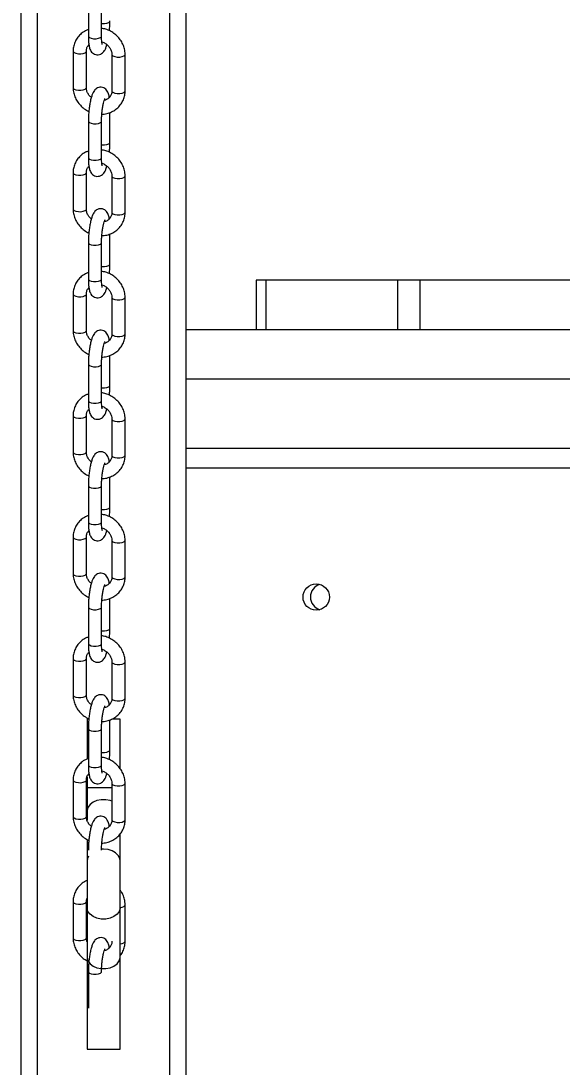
# Model space of a CAD drawing. Header units: millimetres. Extents: x -8083 to 6576, y -6691 to 5601.
# Drawn here: x -185.7 to -22, y -1118.2 to -801.4 of the extents above; entities that cross this region are included whole.
import ezdxf

# ---------------------------------------------------------------- set-up
doc = ezdxf.new("R2010")
doc.units = ezdxf.units.MM
doc.layers.add('DIKOM_ОБЪЕКТ', color=7, linetype='Continuous')
doc.layers.add('DIKOM_РАЗМЕР_ОБЪЕКТА', color=7, linetype='Continuous')
doc.styles.add('style1', font='arial.ttf', dxfattribs={"width": 0.8})
doc.dimstyles.new('1-50', dxfattribs={"dimtxt": 300, "dimasz": 200, "dimexe": 100, "dimexo": 0, "dimgap": 100, "dimtad": 1, "dimtxsty": 'style1', "dimcen": 200, "dimclrd": 7, "dimclre": 7, "dimclrt": 7, "dimadec": 1, "dimazin": 2, "dimtfac": 1, "dimtmove": 0, "dimatfit": 2, "dimfxl": 0, "dimlwd": 25, "dimlwe": 18, "dimarcsym": 0})

# ---------------------------------------------------------------- blocks, each defined once
blk = doc.blocks.new('*D10')
at = {"layer": 'Defpoints', "color": 0, "transparency": 16777216}
for p in [(-4711.62, -59.88), (5076.72, -1609.88), (5076.72, -5900.19)]:
    blk.add_point(p, dxfattribs=at)
at = {"layer": 'DIKOM_РАЗМЕР_ОБЪЕКТА', "color": 7, "lineweight": 18, "transparency": 16777216}
for p, q in [((-4711.62, -59.88), (-4711.62, -6000.19)), ((5076.72, -1609.88), (5076.72, -6000.19))]:
    blk.add_line(p, q, dxfattribs=at)
at = {"layer": 'DIKOM_РАЗМЕР_ОБЪЕКТА', "color": 7, "lineweight": 25, "transparency": 16777216}
blk.add_line((-4511.62, -5900.19), (4876.72, -5900.19), dxfattribs=at)
at = {"layer": 'DIKOM_РАЗМЕР_ОБЪЕКТА', "color": 7, "transparency": 16777216}
for points in [[(-4511.62, -5866.86), (-4511.62, -5933.52), (-4711.62, -5900.19)], [(4876.72, -5866.86), (4876.72, -5933.52), (5076.72, -5900.19)]]:
    blk.add_solid(points, dxfattribs=at)
at = {"layer": 'DIKOM_РАЗМЕР_ОБЪЕКТА', "color": 7, "transparency": 16777216, "insert": (410.05, -5647.02), "char_height": 300, "attachment_point": 5, "style": 'style1'}
blk.add_mtext('10000', dxfattribs=at)

msp = doc.modelspace()

# ---------------------------------------------------------------- linework, layer by layer
at = {"layer": 'DIKOM_ОБЪЕКТ', "color": 7, "linetype": 'Continuous', "lineweight": 15}
for p, q in [((-185.736, 1537.193), (-185.736, -1662.807)), ((-180.736, -1662.807), (-180.736, 1537.193)), ((-140.736, 1537.193), (-140.736, -1662.807)), ((-135.736, -1662.807), (-135.736, 1537.193)), ((-165.341, -794.993), (-165.341, -806.029)), ((-161.341, -806.029), (-161.341, -794.993)), ((-169.946, -810.588), (-169.946, -821.624)), ((-165.946, -821.624), (-165.946, -810.588)), ((-158.214, -811.578), (-158.214, -822.614)), ((-154.214, -822.614), (-154.214, -811.578)), ((-165.991, -821.789), (-165.946, -821.624)), ((-158.82, -838.208), (-158.82, -829.132)), ((-165.341, -831.78), (-165.341, -842.816)), ((-161.341, -842.816), (-161.341, -831.78)), ((-169.946, -847.374), (-169.946, -858.41)), ((-165.946, -858.41), (-165.946, -847.374)), ((-158.214, -848.364), (-158.214, -859.4)), ((-154.214, -859.4), (-154.214, -848.364)), ((-165.991, -858.575), (-165.946, -858.41)), ((-158.82, -874.995), (-158.82, -865.919)), ((-165.341, -868.566), (-165.341, -879.602)), ((-161.341, -879.602), (-161.341, -868.566)), ((-114.549, -879.882), (-114.549, -894.882)), ((-111.642, -879.882), (-114.549, -879.882)), ((-111.642, -879.882), (-111.642, -894.882)), ((-71.739, -879.882), (-111.642, -879.882)), ((-71.739, -879.882), (-71.739, -894.882)), ((-65.009, -879.882), (-71.739, -879.882)), ((-65.009, -879.882), (-65.009, -894.882)), ((-0.228, -879.882), (-65.009, -879.882)), ((-169.946, -884.161), (-169.946, -895.197)), ((-165.946, -895.197), (-165.946, -884.161)), ((-158.214, -885.151), (-158.214, -896.187)), ((-154.214, -896.187), (-154.214, -885.151)), ((-165.991, -895.362), (-165.946, -895.197)), ((-135.736, -894.882), (202.071, -894.882)), ((-158.82, -911.782), (-158.82, -902.706)), ((-165.341, -905.353), (-165.341, -916.389)), ((-161.341, -916.389), (-161.341, -905.353)), ((371.218, -909.882), (-135.736, -909.882)), ((-169.946, -920.948), (-169.946, -931.984)), ((-165.946, -931.984), (-165.946, -920.948)), ((-158.214, -921.938), (-158.214, -932.974)), ((-154.214, -932.974), (-154.214, -921.938)), ((371.218, -930.882), (-135.736, -930.882)), ((-165.991, -932.149), (-165.946, -931.984)), ((409.934, -936.882), (-135.736, -936.882)), ((-158.82, -948.569), (-158.82, -939.492)), ((-165.341, -942.14), (-165.341, -953.176)), ((-161.341, -953.176), (-161.341, -942.14)), ((-169.946, -957.734), (-169.946, -968.77)), ((-165.946, -968.77), (-165.946, -957.734)), ((-158.214, -958.724), (-158.214, -969.76)), ((-154.214, -969.76), (-154.214, -958.724)), ((-165.991, -968.935), (-165.946, -968.77)), ((-158.82, -985.355), (-158.82, -976.279)), ((-165.341, -978.926), (-165.341, -989.962)), ((-161.341, -989.962), (-161.341, -978.926)), ((-169.946, -994.521), (-169.946, -1005.557)), ((-165.946, -1005.557), (-165.946, -994.521)), ((-158.214, -995.511), (-158.214, -1006.547)), ((-154.214, -1006.547), (-154.214, -995.511)), ((-165.991, -1005.722), (-165.946, -1005.557)), ((-165.736, -1012.807), (-165.736, -1024.947)), ((-165.246, -1012.807), (-165.736, -1012.807)), ((-158.82, -1022.142), (-158.82, -1013.066)), ((-155.736, -1012.807), (-158.13, -1012.807)), ((-155.736, -1027.82), (-155.736, -1012.807)), ((-165.341, -1015.713), (-165.341, -1026.749)), ((-161.341, -1026.749), (-161.341, -1015.713)), ((-169.946, -1031.308), (-169.946, -1042.344)), ((-165.946, -1042.344), (-165.946, -1031.308)), ((-165.736, -1030.278), (-165.736, -1033.665)), ((-158.214, -1032.298), (-158.214, -1043.334)), ((-154.214, -1043.334), (-154.214, -1032.298)), ((-165.736, -1033.665), (-165.736, -1040.736)), ((-158.214, -1033.665), (-165.736, -1033.665)), ((-165.736, -1040.736), (-165.736, -1043.444)), ((-165.991, -1042.509), (-165.946, -1042.344)), ((-155.736, -1055.736), (-155.736, -1047.67)), ((-165.736, -1049.246), (-165.736, -1055.736)), ((-160.736, -1052.2), (-161.353, -1052.227)), ((-165.736, -1055.736), (-165.736, -1069.878)), ((-155.736, -1069.878), (-155.736, -1055.736)), ((-169.946, -1068.095), (-169.946, -1079.131)), ((-165.946, -1079.131), (-165.946, -1068.095)), ((-165.736, -1069.878), (-165.736, -1084.878)), ((-155.736, -1084.878), (-155.736, -1069.878)), ((-154.214, -1080.121), (-154.214, -1069.085)), ((-165.991, -1079.296), (-165.946, -1079.131)), ((-165.736, -1084.878), (-165.736, -1091.949)), ((-155.736, -1091.949), (-155.736, -1084.878)), ((-165.341, -1089.286), (-165.341, -1100.323)), ((-165.736, -1091.949), (-165.736, -1112.807)), ((-165.736, -1091.949), (-165.341, -1091.949)), ((-155.736, -1112.807), (-155.736, -1091.949)), ((-165.736, -1112.807), (-155.736, -1112.807))]:
    msp.add_line(p, q, dxfattribs=at)
at = {"layer": 'DIKOM_ОБЪЕКТ', "color": 7, "linetype": 'Continuous', "lineweight": 15, "flags": 128}
for points in [[(-161.341, -802.18), (-161.24, -802.19), (-160.46, -802.194), (-159.734, -802.081), (-159.174, -801.868), (-158.865, -801.587), (-158.82, -801.422)], [(-165.341, -806.029), (-165.308, -806.17), (-165.021, -806.455), (-164.477, -806.675), (-163.761, -806.797), (-162.981, -806.802), (-162.255, -806.689), (-161.695, -806.475), (-161.385, -806.194), (-161.341, -806.029)], [(-169.946, -810.588), (-169.914, -810.729), (-169.626, -811.014), (-169.083, -811.234), (-168.367, -811.356), (-167.586, -811.36), (-166.861, -811.247), (-166.3, -811.034), (-165.991, -810.753), (-165.947, -810.598)], [(-158.214, -811.584), (-158.181, -811.719), (-157.894, -812.004), (-157.351, -812.224), (-156.634, -812.346), (-155.854, -812.35), (-155.129, -812.237), (-154.568, -812.024), (-154.259, -811.743), (-154.214, -811.578)], [(-169.946, -821.624), (-169.914, -821.765), (-169.626, -822.05), (-169.083, -822.27), (-168.367, -822.392), (-167.586, -822.396), (-166.861, -822.283), (-166.3, -822.07), (-165.991, -821.789)], [(-158.214, -822.614), (-158.181, -822.755), (-157.894, -823.04), (-157.351, -823.26), (-156.634, -823.382), (-155.854, -823.386), (-155.129, -823.273), (-154.568, -823.06), (-154.259, -822.779), (-154.214, -822.614)], [(-165.341, -831.779), (-165.308, -831.921), (-165.021, -832.206), (-164.477, -832.426), (-163.761, -832.548)], [(-163.761, -832.548), (-162.981, -832.552), (-162.255, -832.439), (-161.695, -832.226), (-161.385, -831.945), (-161.341, -831.778)], [(-161.341, -838.967), (-161.24, -838.976), (-160.46, -838.981), (-159.734, -838.868), (-159.174, -838.655), (-158.865, -838.373), (-158.82, -838.209)], [(-165.341, -842.816), (-165.308, -842.957), (-165.021, -843.242), (-164.477, -843.462), (-163.761, -843.584), (-162.981, -843.588), (-162.255, -843.475), (-161.695, -843.262), (-161.385, -842.981), (-161.341, -842.816)], [(-169.946, -847.374), (-169.914, -847.516), (-169.626, -847.801), (-169.083, -848.021), (-168.367, -848.142), (-167.586, -848.147), (-166.861, -848.034), (-166.3, -847.821), (-165.991, -847.539), (-165.947, -847.384)], [(-158.214, -848.371), (-158.181, -848.506), (-157.894, -848.791), (-157.351, -849.011), (-156.634, -849.132), (-155.854, -849.137), (-155.129, -849.024), (-154.568, -848.811), (-154.259, -848.529), (-154.214, -848.365)], [(-169.946, -858.41), (-169.914, -858.552), (-169.626, -858.837), (-169.083, -859.057), (-168.367, -859.178), (-167.586, -859.183), (-166.861, -859.07), (-166.3, -858.857), (-165.991, -858.575)], [(-158.214, -859.4), (-158.181, -859.542), (-157.894, -859.827), (-157.351, -860.047), (-156.634, -860.168), (-155.854, -860.173), (-155.129, -860.06), (-154.568, -859.847), (-154.259, -859.565), (-154.214, -859.4)], [(-165.341, -868.566), (-165.308, -868.708), (-165.021, -868.993), (-164.477, -869.213), (-163.761, -869.334)], [(-163.761, -869.334), (-162.981, -869.339), (-162.255, -869.226), (-161.695, -869.013), (-161.385, -868.731), (-161.341, -868.565)], [(-161.341, -875.753), (-161.24, -875.763), (-160.46, -875.768), (-159.734, -875.655), (-159.174, -875.441), (-158.865, -875.16), (-158.82, -874.995)], [(-165.341, -879.602), (-165.308, -879.744), (-165.021, -880.029), (-164.477, -880.249), (-163.761, -880.37), (-162.981, -880.375), (-162.255, -880.262), (-161.695, -880.049), (-161.385, -879.767), (-161.341, -879.602)], [(-169.946, -884.161), (-169.914, -884.303), (-169.626, -884.587), (-169.083, -884.807), (-168.367, -884.929), (-167.586, -884.934), (-166.861, -884.821), (-166.3, -884.607), (-165.991, -884.326), (-165.947, -884.171)], [(-158.214, -885.157), (-158.181, -885.292), (-157.894, -885.577), (-157.351, -885.797), (-156.634, -885.919), (-155.854, -885.924), (-155.129, -885.811), (-154.568, -885.597), (-154.259, -885.316), (-154.214, -885.151)], [(-169.946, -895.197), (-169.914, -895.339), (-169.626, -895.623), (-169.083, -895.843), (-168.367, -895.965), (-167.586, -895.97), (-166.861, -895.857), (-166.3, -895.643), (-165.991, -895.362)], [(-158.214, -896.187), (-158.181, -896.328), (-157.894, -896.613), (-157.351, -896.833), (-156.634, -896.955), (-155.854, -896.96), (-155.129, -896.847), (-154.568, -896.633), (-154.259, -896.352), (-154.214, -896.187)], [(-165.341, -905.353), (-165.308, -905.494), (-165.021, -905.779), (-164.477, -905.999), (-163.761, -906.121)], [(-163.761, -906.121), (-162.981, -906.126), (-162.255, -906.013), (-161.695, -905.799), (-161.385, -905.518), (-161.341, -905.352)], [(-161.341, -912.54), (-161.24, -912.55), (-160.46, -912.554), (-159.734, -912.441), (-159.174, -912.228), (-158.865, -911.947), (-158.82, -911.782)], [(-165.341, -916.389), (-165.308, -916.53), (-165.021, -916.815), (-164.477, -917.035), (-163.761, -917.157), (-162.981, -917.162), (-162.255, -917.049), (-161.695, -916.835), (-161.385, -916.554), (-161.341, -916.389)], [(-169.946, -920.948), (-169.914, -921.089), (-169.626, -921.374), (-169.083, -921.594), (-168.367, -921.716), (-167.586, -921.72), (-166.861, -921.607), (-166.3, -921.394), (-165.991, -921.113), (-165.947, -920.958)], [(-158.214, -921.944), (-158.181, -922.079), (-157.894, -922.364), (-157.351, -922.584), (-156.634, -922.706), (-155.854, -922.71), (-155.129, -922.597), (-154.568, -922.384), (-154.259, -922.103), (-154.214, -921.938)], [(-169.946, -931.984), (-169.914, -932.125), (-169.626, -932.41), (-169.083, -932.63), (-168.367, -932.752), (-167.586, -932.756), (-166.861, -932.643), (-166.3, -932.43), (-165.991, -932.149)], [(-158.214, -932.974), (-158.181, -933.115), (-157.894, -933.4), (-157.351, -933.62), (-156.634, -933.742), (-155.854, -933.746), (-155.129, -933.633), (-154.568, -933.42), (-154.259, -933.139), (-154.214, -932.974)], [(-165.341, -942.139), (-165.308, -942.281), (-165.021, -942.566), (-164.477, -942.786), (-163.761, -942.908)], [(-163.761, -942.908), (-162.981, -942.912), (-162.255, -942.799), (-161.695, -942.586), (-161.385, -942.305), (-161.341, -942.139)], [(-161.341, -949.327), (-161.24, -949.336), (-160.46, -949.341), (-159.734, -949.228), (-159.174, -949.015), (-158.865, -948.734), (-158.82, -948.569)], [(-165.341, -953.176), (-165.308, -953.317), (-165.021, -953.602), (-164.477, -953.822), (-163.761, -953.944), (-162.981, -953.948), (-162.255, -953.835), (-161.695, -953.622), (-161.385, -953.341), (-161.341, -953.176)], [(-169.946, -957.735), (-169.914, -957.876), (-169.626, -958.161), (-169.083, -958.381), (-168.367, -958.502), (-167.586, -958.507), (-166.861, -958.394), (-166.3, -958.181), (-165.991, -957.899), (-165.947, -957.744)], [(-158.214, -958.731), (-158.181, -958.866), (-157.894, -959.151), (-157.351, -959.371), (-156.634, -959.492), (-155.854, -959.497), (-155.129, -959.384), (-154.568, -959.171), (-154.259, -958.889), (-154.214, -958.725)], [(-169.946, -968.77), (-169.914, -968.912), (-169.626, -969.197), (-169.083, -969.417), (-168.367, -969.538), (-167.586, -969.543), (-166.861, -969.43), (-166.3, -969.217), (-165.991, -968.935)], [(-158.214, -969.76), (-158.181, -969.902), (-157.894, -970.187), (-157.351, -970.407), (-156.634, -970.528), (-155.854, -970.533), (-155.129, -970.42), (-154.568, -970.207), (-154.259, -969.925), (-154.214, -969.76)], [(-165.341, -978.926), (-165.308, -979.068), (-165.021, -979.353), (-164.477, -979.573), (-163.761, -979.694)], [(-163.761, -979.694), (-162.981, -979.699), (-162.255, -979.586), (-161.695, -979.373), (-161.385, -979.091), (-161.341, -978.925)], [(-161.341, -986.113), (-161.24, -986.123), (-160.46, -986.128), (-159.734, -986.015), (-159.174, -985.801), (-158.865, -985.52), (-158.82, -985.355)], [(-165.341, -989.962), (-165.308, -990.104), (-165.021, -990.389), (-164.477, -990.609), (-163.761, -990.73), (-162.981, -990.735), (-162.255, -990.622), (-161.695, -990.409), (-161.385, -990.127), (-161.341, -989.962)], [(-169.946, -994.521), (-169.914, -994.663), (-169.626, -994.947), (-169.083, -995.167), (-168.367, -995.289), (-167.586, -995.294), (-166.861, -995.181), (-166.3, -994.967), (-165.991, -994.686), (-165.947, -994.531)], [(-158.214, -995.517), (-158.181, -995.653), (-157.894, -995.937), (-157.351, -996.157), (-156.634, -996.279), (-155.854, -996.284), (-155.129, -996.171), (-154.568, -995.957), (-154.259, -995.676), (-154.214, -995.511)], [(-169.946, -1005.557), (-169.914, -1005.699), (-169.626, -1005.983), (-169.083, -1006.203), (-168.367, -1006.325), (-167.586, -1006.33), (-166.861, -1006.217), (-166.3, -1006.003), (-165.991, -1005.722)], [(-158.214, -1006.547), (-158.181, -1006.689), (-157.894, -1006.973), (-157.351, -1007.193), (-156.634, -1007.315), (-155.854, -1007.32), (-155.129, -1007.207), (-154.568, -1006.993), (-154.259, -1006.712), (-154.214, -1006.547)], [(-165.341, -1015.713), (-165.308, -1015.855), (-165.021, -1016.139), (-164.477, -1016.359), (-163.761, -1016.481)], [(-163.761, -1016.481), (-162.981, -1016.486), (-162.255, -1016.373), (-161.695, -1016.159), (-161.385, -1015.878), (-161.341, -1015.712)], [(-161.341, -1022.9), (-161.24, -1022.91), (-160.46, -1022.914), (-159.734, -1022.802), (-159.174, -1022.588), (-158.865, -1022.307), (-158.82, -1022.142)], [(-165.341, -1026.749), (-165.308, -1026.891), (-165.021, -1027.175), (-164.477, -1027.395), (-163.761, -1027.517), (-162.981, -1027.522), (-162.255, -1027.409), (-161.695, -1027.195), (-161.385, -1026.914), (-161.341, -1026.749)], [(-169.946, -1031.308), (-169.914, -1031.449), (-169.626, -1031.734), (-169.083, -1031.954), (-168.367, -1032.076), (-167.586, -1032.08), (-166.861, -1031.968), (-166.3, -1031.754), (-165.991, -1031.473), (-165.947, -1031.318)], [(-158.214, -1032.304), (-158.181, -1032.439), (-157.894, -1032.724), (-157.351, -1032.944), (-156.634, -1033.066), (-155.854, -1033.07), (-155.129, -1032.957), (-154.568, -1032.744), (-154.259, -1032.463), (-154.214, -1032.298)], [(-158.214, -1037.683), (-158.744, -1037.493), (-160.055, -1037.233), (-161.417, -1037.233), (-162.728, -1037.493), (-163.891, -1037.993), (-164.821, -1038.697), (-165.447, -1039.552), (-165.724, -1040.494), (-165.736, -1040.736)], [(-169.946, -1042.344), (-169.914, -1042.485), (-169.626, -1042.77), (-169.083, -1042.99), (-168.367, -1043.112), (-167.586, -1043.116), (-166.861, -1043.004), (-166.3, -1042.79), (-165.991, -1042.509)], [(-158.214, -1043.334), (-158.181, -1043.475), (-157.894, -1043.76), (-157.351, -1043.98), (-156.634, -1044.102), (-155.854, -1044.106), (-155.129, -1043.993), (-154.568, -1043.78), (-154.259, -1043.499), (-154.214, -1043.334)], [(-165.341, -1054.358), (-165.631, -1055.016), (-165.736, -1055.736)], [(-155.736, -1055.736), (-155.841, -1055.016), (-156.296, -1054.109), (-157.082, -1053.323), (-158.138, -1052.715), (-159.387, -1052.331), (-160.736, -1052.2)], [(-169.946, -1068.095), (-169.914, -1068.236), (-169.626, -1068.521), (-169.083, -1068.741), (-168.367, -1068.862), (-167.586, -1068.867), (-166.861, -1068.754), (-166.3, -1068.541), (-165.991, -1068.26), (-165.947, -1068.104)], [(-155.736, -1069.878), (-155.748, -1070.119), (-156.025, -1071.062), (-156.651, -1071.917), (-157.581, -1072.62), (-158.744, -1073.121), (-160.055, -1073.38), (-161.417, -1073.38), (-162.728, -1073.121), (-163.891, -1072.62), (-164.821, -1071.917), (-165.447, -1071.062), (-165.724, -1070.119), (-165.736, -1069.878)], [(-155.736, -1069.847), (-155.129, -1069.744), (-154.568, -1069.531), (-154.259, -1069.25), (-154.214, -1069.085)], [(-169.946, -1079.131), (-169.914, -1079.272), (-169.626, -1079.557), (-169.083, -1079.777), (-168.367, -1079.898), (-167.586, -1079.903), (-166.861, -1079.79), (-166.3, -1079.577), (-165.991, -1079.296)], [(-155.736, -1080.883), (-155.129, -1080.78), (-154.568, -1080.567), (-154.259, -1080.286), (-154.214, -1080.121)], [(-165.736, -1084.878), (-165.724, -1085.119), (-165.447, -1086.062), (-164.821, -1086.917), (-163.891, -1087.62), (-162.728, -1088.121), (-161.417, -1088.38), (-160.055, -1088.38), (-158.744, -1088.121), (-157.581, -1087.62), (-156.651, -1086.917), (-156.025, -1086.062), (-155.748, -1085.119), (-155.736, -1084.878)], [(-165.341, -1089.286), (-165.308, -1089.428), (-165.021, -1089.713), (-164.477, -1089.933), (-163.761, -1090.054)], [(-163.761, -1090.054), (-162.981, -1090.059), (-162.255, -1089.946), (-161.695, -1089.733), (-161.385, -1089.451), (-161.341, -1089.285)]]:
    msp.add_lwpolyline(points, dxfattribs=at)
at = {"layer": 'DIKOM_ОБЪЕКТ', "color": 7, "linetype": 'Continuous', "lineweight": 15}
msp.add_circle((-96.379, -975.872), 3.99, dxfattribs=at)
msp.add_arc((-94.13, -975.882), 4.003, 106.43769, 253.56231, dxfattribs=at)
for points, knots in [([(-158.976, -804.398), (-158.96, -804.252), (-158.89, -803.623), (-158.835, -802.6), (-158.825, -801.78), (-158.82, -801.422)], [0, 0, 0, 0, 0.1462669, 0.6276589, 1, 1, 1, 1]), ([(-165.341, -804.069), (-165.633, -804.175), (-166.407, -804.454), (-167.492, -805.22), (-168.541, -806.292), (-169.321, -807.563), (-169.804, -808.941), (-169.94, -809.973), (-169.946, -810.516), (-169.946, -810.588)], [0, 0, 0, 0, 0.1076078, 0.2849721, 0.46092, 0.6355639, 0.8093644, 0.9749953, 1, 1, 1, 1]), ([(-154.214, -811.578), (-154.226, -811.272), (-154.256, -810.469), (-154.567, -809.177), (-155.199, -807.771), (-156.107, -806.491), (-157.252, -805.386), (-158.594, -804.511), (-159.976, -803.905), (-160.92, -803.738), (-161.341, -803.664)], [0, 0, 0, 0, 0.0814896, 0.2145443, 0.3481882, 0.4827278, 0.6180503, 0.7539848, 0.8904254, 1, 1, 1, 1]), ([(-165.341, -806.029), (-165.339, -806.265), (-165.333, -806.962), (-165.266, -808.034), (-165.095, -809.194), (-164.842, -810.073), (-164.404, -810.822), (-163.85, -811.35), (-163.129, -811.683), (-162.322, -811.739), (-161.59, -811.523), (-161.021, -811.137), (-160.594, -810.664), (-160.23, -810.058), (-159.948, -809.413), (-159.789, -808.85), (-159.728, -808.634)], [0, 0, 0, 0, 0.0511981, 0.1511686, 0.2551508, 0.372509, 0.4397996, 0.4977965, 0.5567178, 0.616438, 0.6742026, 0.7273005, 0.7829495, 0.8492584, 0.9423457, 1, 1, 1, 1]), ([(-161.112, -808.521), (-161.111, -808.523), (-161.096, -808.552), (-161.151, -808.42), (-161.216, -808.084), (-161.296, -807.442), (-161.336, -806.717), (-161.34, -806.202), (-161.341, -806.029)], [0, 0, 0, 0, 0.009417, 0.1656487, 0.3651267, 0.6008844, 0.865928, 1, 1, 1, 1]), ([(-161.249, -807.765), (-161.236, -807.768), (-160.869, -807.84), (-160.191, -808.227), (-159.324, -808.898), (-158.682, -809.757), (-158.283, -810.68), (-158.237, -811.283), (-158.214, -811.578)], [0, 0, 0, 0, 0.0072273, 0.2083762, 0.4084443, 0.6080335, 0.8083848, 1, 1, 1, 1]), ([(-165.946, -810.588), (-165.941, -810.454), (-165.922, -810), (-165.72, -809.287), (-165.347, -808.819), (-165.164, -808.591)], [0, 0, 0, 0, 0.1765851, 0.5979225, 1, 1, 1, 1]), ([(-169.946, -821.624), (-169.935, -821.929), (-169.905, -822.733), (-169.593, -824.025), (-168.961, -825.43), (-168.055, -826.714), (-166.903, -827.8), (-165.921, -828.508), (-165.306, -828.754), (-165.184, -828.803)], [0, 0, 0, 0, 0.1034813, 0.2724604, 0.4421761, 0.6129998, 0.7848471, 0.9575146, 1, 1, 1, 1]), ([(-164.432, -824.567), (-164.558, -824.472), (-164.976, -824.156), (-165.472, -823.439), (-165.878, -822.523), (-165.924, -821.919), (-165.946, -821.624)], [0, 0, 0, 0, 0.1274644, 0.4219196, 0.7173795, 1, 1, 1, 1]), ([(-158.997, -824.611), (-159.021, -824.431), (-159.103, -823.818), (-159.32, -823.132), (-159.757, -822.379), (-160.311, -821.852), (-161.031, -821.519), (-161.838, -821.462), (-162.57, -821.679), (-163.14, -822.064), (-163.566, -822.538), (-163.931, -823.14), (-164.263, -823.934), (-164.585, -825.022), (-164.864, -826.328), (-165.086, -827.766), (-165.241, -829.239), (-165.327, -830.601), (-165.336, -831.422), (-165.341, -831.78)], [0, 0, 0, 0, 0.0370167, 0.1265179, 0.177845, 0.2220612, 0.2669893, 0.3125339, 0.356575, 0.3970998, 0.4395275, 0.490097, 0.5610947, 0.6378508, 0.7179993, 0.7939651, 0.8684681, 0.9426335, 1, 1, 1, 1]), ([(-161.245, -829.628), (-161.138, -829.632), (-160.505, -829.653), (-159.373, -829.393), (-157.933, -828.84), (-156.665, -827.988), (-155.62, -826.908), (-154.839, -825.639), (-154.357, -824.26), (-154.22, -823.228), (-154.215, -822.685), (-154.214, -822.614)], [0, 0, 0, 0, 0.0280456, 0.1673555, 0.3061342, 0.4440426, 0.5808498, 0.716643, 0.8517675, 0.9805578, 1, 1, 1, 1]), ([(-158.214, -822.614), (-158.219, -822.748), (-158.237, -823.202), (-158.459, -823.928), (-158.997, -824.692), (-159.705, -825.257), (-160.301, -825.429), (-160.549, -825.5)], [0, 0, 0, 0, 0.0992699, 0.3361323, 0.5794045, 0.8254681, 1, 1, 1, 1]), ([(-161.341, -831.78), (-161.339, -831.573), (-161.334, -830.975), (-161.28, -829.904), (-161.159, -828.62), (-160.986, -827.394), (-160.779, -826.323), (-160.563, -825.52), (-160.407, -825.068), (-160.303, -824.884), (-160.326, -824.916), (-160.329, -824.92)], [0, 0, 0, 0, 0.0748853, 0.2172153, 0.3608713, 0.5045769, 0.6463711, 0.7839352, 0.8938032, 0.9849902, 1, 1, 1, 1]), ([(-158.976, -841.185), (-158.96, -841.039), (-158.89, -840.41), (-158.835, -839.386), (-158.825, -838.566), (-158.82, -838.208)], [0, 0, 0, 0, 0.1462558, 0.6276462, 1, 1, 1, 1]), ([(-165.341, -840.856), (-165.633, -840.961), (-166.407, -841.241), (-167.492, -842.007), (-168.541, -843.079), (-169.321, -844.349), (-169.804, -845.728), (-169.94, -846.76), (-169.946, -847.303), (-169.946, -847.374)], [0, 0, 0, 0, 0.1076078, 0.2849721, 0.4609201, 0.6355639, 0.8093644, 0.9749956, 1, 1, 1, 1]), ([(-154.214, -848.364), (-154.226, -848.059), (-154.256, -847.255), (-154.567, -845.964), (-155.199, -844.557), (-156.107, -843.278), (-157.252, -842.173), (-158.594, -841.298), (-159.976, -840.692), (-160.92, -840.525), (-161.341, -840.451)], [0, 0, 0, 0, 0.0814896, 0.2145445, 0.3481885, 0.482728, 0.6180504, 0.7539849, 0.8904255, 1, 1, 1, 1]), ([(-165.946, -847.374), (-165.941, -847.24), (-165.922, -846.787), (-165.72, -846.074), (-165.347, -845.606), (-165.164, -845.377)], [0, 0, 0, 0, 0.1765843, 0.5979217, 1, 1, 1, 1]), ([(-165.341, -842.816), (-165.339, -843.052), (-165.333, -843.749), (-165.266, -844.821), (-165.095, -845.981), (-164.842, -846.86), (-164.404, -847.609), (-163.85, -848.136), (-163.129, -848.469), (-162.322, -848.526), (-161.59, -848.309), (-161.021, -847.924), (-160.594, -847.45), (-160.23, -846.845), (-159.948, -846.2), (-159.789, -845.637), (-159.728, -845.421)], [0, 0, 0, 0, 0.0511979, 0.1511682, 0.2551501, 0.372508, 0.4397983, 0.4977951, 0.5567162, 0.6164362, 0.6741849, 0.7273013, 0.7829501, 0.8492589, 0.9423458, 1, 1, 1, 1]), ([(-161.112, -845.308), (-161.111, -845.31), (-161.096, -845.338), (-161.151, -845.207), (-161.216, -844.871), (-161.296, -844.229), (-161.336, -843.504), (-161.34, -842.989), (-161.341, -842.816)], [0, 0, 0, 0, 0.009417, 0.1656487, 0.3651269, 0.6008843, 0.865928, 1, 1, 1, 1]), ([(-161.249, -844.552), (-161.236, -844.554), (-160.869, -844.627), (-160.191, -845.013), (-159.324, -845.685), (-158.682, -846.544), (-158.283, -847.467), (-158.237, -848.07), (-158.214, -848.364)], [0, 0, 0, 0, 0.0072273, 0.2083759, 0.408444, 0.6080332, 0.8083843, 1, 1, 1, 1]), ([(-169.946, -858.41), (-169.935, -858.716), (-169.905, -859.52), (-169.593, -860.811), (-168.961, -862.216), (-168.055, -863.501), (-166.903, -864.587), (-165.921, -865.295), (-165.306, -865.541), (-165.184, -865.59)], [0, 0, 0, 0, 0.1034811, 0.2724598, 0.4421752, 0.6129986, 0.7848455, 0.9575128, 1, 1, 1, 1]), ([(-164.432, -861.354), (-164.558, -861.258), (-164.976, -860.942), (-165.472, -860.226), (-165.878, -859.309), (-165.924, -858.706), (-165.946, -858.41)], [0, 0, 0, 0, 0.1274643, 0.4219196, 0.7173794, 1, 1, 1, 1]), ([(-158.997, -861.397), (-159.021, -861.218), (-159.103, -860.605), (-159.32, -859.919), (-159.757, -859.165), (-160.311, -858.639), (-161.031, -858.305), (-161.839, -858.249), (-162.57, -858.466), (-163.14, -858.851), (-163.566, -859.325), (-163.931, -859.926), (-164.263, -860.721), (-164.585, -861.809), (-164.864, -863.115), (-165.086, -864.553), (-165.241, -866.026), (-165.327, -867.387), (-165.336, -868.208), (-165.341, -868.566)], [0, 0, 0, 0, 0.0370164, 0.1265172, 0.1778441, 0.2220742, 0.2669901, 0.3125345, 0.3565874, 0.3970978, 0.4395253, 0.4900944, 0.5610918, 0.6378476, 0.7179956, 0.7939611, 0.8684661, 0.9426337, 1, 1, 1, 1]), ([(-161.245, -866.415), (-161.138, -866.418), (-160.505, -866.44), (-159.373, -866.18), (-157.933, -865.627), (-156.665, -864.774), (-155.62, -863.694), (-154.839, -862.426), (-154.357, -861.047), (-154.22, -860.015), (-154.215, -859.472), (-154.214, -859.4)], [0, 0, 0, 0, 0.0280456, 0.1673555, 0.3061342, 0.4440427, 0.5808498, 0.716643, 0.8517675, 0.980558, 1, 1, 1, 1]), ([(-158.214, -859.4), (-158.219, -859.535), (-158.237, -859.989), (-158.459, -860.715), (-158.997, -861.479), (-159.705, -862.044), (-160.301, -862.216), (-160.549, -862.287)], [0, 0, 0, 0, 0.09927, 0.3361324, 0.5794042, 0.8254681, 1, 1, 1, 1]), ([(-161.341, -868.566), (-161.339, -868.36), (-161.334, -867.762), (-161.28, -866.691), (-161.159, -865.407), (-160.986, -864.181), (-160.779, -863.109), (-160.563, -862.307), (-160.407, -861.854), (-160.303, -861.67), (-160.326, -861.702), (-160.329, -861.707)], [0, 0, 0, 0, 0.074885, 0.2172143, 0.3608695, 0.5045741, 0.6463677, 0.7839311, 0.8937517, 0.9849903, 1, 1, 1, 1]), ([(-154.214, -885.151), (-154.226, -884.846), (-154.256, -884.042), (-154.567, -882.75), (-155.199, -881.344), (-156.107, -880.065), (-157.252, -878.96), (-158.594, -878.085), (-159.976, -877.478), (-160.92, -877.312), (-161.341, -877.238)], [0, 0, 0, 0, 0.0814897, 0.2145445, 0.3481885, 0.482728, 0.6180504, 0.7539849, 0.8904255, 1, 1, 1, 1]), ([(-158.976, -877.972), (-158.96, -877.825), (-158.89, -877.197), (-158.835, -876.173), (-158.825, -875.353), (-158.82, -874.995)], [0, 0, 0, 0, 0.1462558, 0.6276468, 1, 1, 1, 1]), ([(-165.341, -877.642), (-165.633, -877.748), (-166.407, -878.028), (-167.492, -878.794), (-168.541, -879.865), (-169.321, -881.136), (-169.804, -882.514), (-169.94, -883.547), (-169.946, -884.09), (-169.946, -884.161)], [0, 0, 0, 0, 0.1076078, 0.2849721, 0.46092, 0.6355638, 0.8093644, 0.9749955, 1, 1, 1, 1]), ([(-165.341, -879.602), (-165.339, -879.838), (-165.333, -880.536), (-165.266, -881.608), (-165.095, -882.767), (-164.842, -883.646), (-164.404, -884.395), (-163.85, -884.923), (-163.129, -885.256), (-162.322, -885.313), (-161.59, -885.096), (-161.021, -884.71), (-160.594, -884.237), (-160.23, -883.632), (-159.948, -882.987), (-159.789, -882.423), (-159.728, -882.208)], [0, 0, 0, 0, 0.0511981, 0.1511686, 0.2551509, 0.3725091, 0.4397996, 0.497778, 0.5567149, 0.6164351, 0.6741839, 0.7273005, 0.7829495, 0.8492584, 0.9423457, 1, 1, 1, 1]), ([(-161.112, -882.095), (-161.111, -882.096), (-161.096, -882.125), (-161.151, -881.993), (-161.216, -881.658), (-161.296, -881.016), (-161.336, -880.291), (-161.34, -879.775), (-161.341, -879.602)], [0, 0, 0, 0, 0.0094171, 0.1656488, 0.365127, 0.6008844, 0.865928, 1, 1, 1, 1]), ([(-165.946, -884.161), (-165.941, -884.027), (-165.922, -883.573), (-165.72, -882.86), (-165.347, -882.393), (-165.164, -882.164)], [0, 0, 0, 0, 0.176584, 0.5979215, 1, 1, 1, 1]), ([(-161.249, -881.338), (-161.236, -881.341), (-160.869, -881.413), (-160.191, -881.8), (-159.324, -882.472), (-158.682, -883.331), (-158.283, -884.253), (-158.237, -884.856), (-158.214, -885.151)], [0, 0, 0, 0, 0.0072273, 0.2083759, 0.4084439, 0.6080331, 0.8083843, 1, 1, 1, 1]), ([(-169.946, -895.197), (-169.935, -895.502), (-169.905, -896.306), (-169.593, -897.598), (-168.961, -899.003), (-168.055, -900.287), (-166.903, -901.374), (-165.921, -902.081), (-165.306, -902.328), (-165.184, -902.376)], [0, 0, 0, 0, 0.1034811, 0.2724599, 0.4421752, 0.6129985, 0.7848455, 0.9575128, 1, 1, 1, 1]), ([(-164.432, -898.141), (-164.558, -898.045), (-164.976, -897.729), (-165.472, -897.012), (-165.878, -896.096), (-165.924, -895.492), (-165.946, -895.197)], [0, 0, 0, 0, 0.1274644, 0.4219196, 0.7173795, 1, 1, 1, 1]), ([(-158.997, -898.184), (-159.021, -898.005), (-159.103, -897.392), (-159.32, -896.706), (-159.757, -895.952), (-160.311, -895.425), (-161.031, -895.092), (-161.839, -895.036), (-162.57, -895.252), (-163.14, -895.638), (-163.566, -896.112), (-163.931, -896.713), (-164.263, -897.508), (-164.585, -898.596), (-164.863, -899.901), (-165.086, -901.34), (-165.241, -902.812), (-165.327, -904.174), (-165.336, -904.995), (-165.341, -905.353)], [0, 0, 0, 0, 0.0370162, 0.1265165, 0.1778432, 0.2220731, 0.2669888, 0.312533, 0.3565857, 0.3970958, 0.4395232, 0.4900921, 0.5610891, 0.6378445, 0.7180043, 0.7939619, 0.8684666, 0.9426338, 1, 1, 1, 1]), ([(-161.245, -903.202), (-161.138, -903.205), (-160.505, -903.227), (-159.373, -902.966), (-157.933, -902.413), (-156.665, -901.561), (-155.62, -900.481), (-154.839, -899.213), (-154.357, -897.834), (-154.22, -896.801), (-154.215, -896.258), (-154.214, -896.187)], [0, 0, 0, 0, 0.0280456, 0.1673555, 0.3061342, 0.4440426, 0.5808498, 0.716643, 0.8517675, 0.9805581, 1, 1, 1, 1]), ([(-158.214, -896.187), (-158.219, -896.321), (-158.237, -896.775), (-158.459, -897.502), (-158.997, -898.266), (-159.705, -898.831), (-160.301, -899.002), (-160.549, -899.073)], [0, 0, 0, 0, 0.0992699, 0.3361324, 0.5794041, 0.8254681, 1, 1, 1, 1]), ([(-161.341, -905.353), (-161.339, -905.147), (-161.334, -904.549), (-161.28, -903.477), (-161.159, -902.193), (-160.986, -900.967), (-160.779, -899.896), (-160.563, -899.094), (-160.407, -898.641), (-160.303, -898.457), (-160.326, -898.489), (-160.329, -898.494)], [0, 0, 0, 0, 0.0749034, 0.2172217, 0.3608751, 0.5045784, 0.6463703, 0.7839324, 0.8937518, 0.9849374, 1, 1, 1, 1]), ([(-158.976, -914.759), (-158.96, -914.612), (-158.89, -913.983), (-158.835, -912.96), (-158.825, -912.14), (-158.82, -911.782)], [0, 0, 0, 0, 0.1462569, 0.627647, 1, 1, 1, 1]), ([(-165.341, -914.429), (-165.633, -914.535), (-166.407, -914.814), (-167.492, -915.58), (-168.541, -916.652), (-169.321, -917.923), (-169.804, -919.301), (-169.94, -920.333), (-169.946, -920.877), (-169.946, -920.948)], [0, 0, 0, 0, 0.1076078, 0.2849721, 0.46092, 0.6355639, 0.8093644, 0.9749957, 1, 1, 1, 1]), ([(-154.214, -921.938), (-154.226, -921.632), (-154.256, -920.829), (-154.567, -919.537), (-155.199, -918.131), (-156.107, -916.852), (-157.252, -915.746), (-158.594, -914.871), (-159.976, -914.265), (-160.92, -914.099), (-161.341, -914.024)], [0, 0, 0, 0, 0.0814896, 0.2145446, 0.3481885, 0.482728, 0.6180504, 0.7539849, 0.8904255, 1, 1, 1, 1]), ([(-165.341, -916.389), (-165.339, -916.625), (-165.333, -917.322), (-165.266, -918.394), (-165.095, -919.554), (-164.842, -920.433), (-164.404, -921.182), (-163.85, -921.71), (-163.129, -922.043), (-162.322, -922.099), (-161.59, -921.883), (-161.021, -921.497), (-160.594, -921.024), (-160.23, -920.419), (-159.948, -919.774), (-159.789, -919.21), (-159.728, -918.994)], [0, 0, 0, 0, 0.0511991, 0.1511719, 0.2551561, 0.3725169, 0.4398087, 0.4977883, 0.5567264, 0.6164478, 0.6741978, 0.7273156, 0.7829655, 0.8492759, 0.942365, 1, 1, 1, 1]), ([(-161.112, -918.881), (-161.111, -918.883), (-161.096, -918.912), (-161.151, -918.78), (-161.216, -918.444), (-161.296, -917.802), (-161.336, -917.078), (-161.34, -916.562), (-161.341, -916.389)], [0, 0, 0, 0, 0.0094166, 0.1657508, 0.3652213, 0.6008836, 0.8659851, 1, 1, 1, 1]), ([(-161.249, -918.125), (-161.236, -918.128), (-160.869, -918.2), (-160.191, -918.587), (-159.324, -919.258), (-158.682, -920.118), (-158.283, -921.04), (-158.237, -921.643), (-158.214, -921.938)], [0, 0, 0, 0, 0.0072272, 0.208376, 0.408444, 0.6080331, 0.8083843, 1, 1, 1, 1]), ([(-165.946, -920.948), (-165.941, -920.814), (-165.922, -920.36), (-165.72, -919.647), (-165.347, -919.179), (-165.164, -918.951)], [0, 0, 0, 0, 0.176584, 0.5979215, 1, 1, 1, 1]), ([(-169.946, -931.984), (-169.935, -932.289), (-169.905, -933.093), (-169.593, -934.385), (-168.961, -935.79), (-168.055, -937.074), (-166.903, -938.16), (-165.921, -938.868), (-165.306, -939.114), (-165.184, -939.163)], [0, 0, 0, 0, 0.1034807, 0.2724599, 0.442175, 0.6129984, 0.7848456, 0.9575127, 1, 1, 1, 1]), ([(-164.432, -934.927), (-164.558, -934.832), (-164.976, -934.516), (-165.472, -933.799), (-165.878, -932.883), (-165.924, -932.279), (-165.946, -931.984)], [0, 0, 0, 0, 0.1274513, 0.4219104, 0.717375, 1, 1, 1, 1]), ([(-158.997, -934.971), (-159.021, -934.791), (-159.103, -934.178), (-159.32, -933.492), (-159.757, -932.739), (-160.311, -932.212), (-161.031, -931.879), (-161.839, -931.822), (-162.57, -932.039), (-163.14, -932.424), (-163.566, -932.899), (-163.931, -933.5), (-164.263, -934.294), (-164.585, -935.383), (-164.863, -936.688), (-165.086, -938.126), (-165.241, -939.599), (-165.327, -940.961), (-165.336, -941.782), (-165.341, -942.14)], [0, 0, 0, 0, 0.0370161, 0.1265164, 0.1778429, 0.2220726, 0.2669883, 0.3125323, 0.356585, 0.3970949, 0.4395222, 0.4901091, 0.561106, 0.6378452, 0.718005, 0.7939624, 0.8684669, 0.942634, 1, 1, 1, 1]), ([(-161.245, -939.988), (-161.138, -939.992), (-160.505, -940.013), (-159.373, -939.753), (-157.933, -939.2), (-156.665, -938.348), (-155.62, -937.268), (-154.839, -935.999), (-154.357, -934.62), (-154.22, -933.588), (-154.215, -933.045), (-154.214, -932.974)], [0, 0, 0, 0, 0.0280456, 0.1673555, 0.3061342, 0.4440428, 0.58085, 0.7166432, 0.8517674, 0.9805584, 1, 1, 1, 1]), ([(-158.214, -932.974), (-158.219, -933.108), (-158.237, -933.562), (-158.459, -934.289), (-158.997, -935.052), (-159.705, -935.617), (-160.301, -935.789), (-160.549, -935.86)], [0, 0, 0, 0, 0.0992693, 0.3361319, 0.5794037, 0.8254678, 1, 1, 1, 1]), ([(-161.341, -942.14), (-161.339, -941.934), (-161.334, -941.336), (-161.28, -940.264), (-161.159, -938.98), (-160.986, -937.754), (-160.779, -936.683), (-160.563, -935.88), (-160.407, -935.428), (-160.303, -935.244), (-160.326, -935.276), (-160.329, -935.28)], [0, 0, 0, 0, 0.0749038, 0.217222, 0.360875, 0.5045782, 0.6463705, 0.7839326, 0.8937519, 0.9849374, 1, 1, 1, 1]), ([(-158.976, -951.545), (-158.96, -951.399), (-158.89, -950.77), (-158.835, -949.746), (-158.825, -948.926), (-158.82, -948.569)], [0, 0, 0, 0, 0.146249, 0.6276171, 1, 1, 1, 1]), ([(-165.341, -951.216), (-165.633, -951.321), (-166.407, -951.601), (-167.492, -952.367), (-168.541, -953.439), (-169.321, -954.709), (-169.804, -956.088), (-169.94, -957.12), (-169.946, -957.663), (-169.946, -957.734)], [0, 0, 0, 0, 0.1076079, 0.2849723, 0.4609203, 0.6355642, 0.8093644, 0.9749953, 1, 1, 1, 1]), ([(-165.341, -953.176), (-165.339, -953.412), (-165.333, -954.109), (-165.266, -955.181), (-165.095, -956.341), (-164.842, -957.22), (-164.404, -957.969), (-163.85, -958.497), (-163.129, -958.829), (-162.322, -958.886), (-161.59, -958.669), (-161.021, -958.284), (-160.594, -957.811), (-160.23, -957.205), (-159.948, -956.56), (-159.789, -955.997), (-159.728, -955.781)], [0, 0, 0, 0, 0.0511994, 0.151172, 0.2551563, 0.3725168, 0.4398087, 0.4977883, 0.5567264, 0.6164478, 0.6741979, 0.7273156, 0.7829656, 0.8492759, 0.942365, 1, 1, 1, 1]), ([(-154.214, -958.724), (-154.226, -958.419), (-154.256, -957.615), (-154.567, -956.324), (-155.199, -954.917), (-156.107, -953.638), (-157.252, -952.533), (-158.594, -951.658), (-159.976, -951.052), (-160.92, -950.885), (-161.341, -950.811)], [0, 0, 0, 0, 0.0815006, 0.2145449, 0.348188, 0.482727, 0.6180492, 0.7539842, 0.8904258, 1, 1, 1, 1]), ([(-161.112, -955.668), (-161.111, -955.67), (-161.096, -955.698), (-161.151, -955.567), (-161.216, -955.231), (-161.296, -954.589), (-161.336, -953.864), (-161.34, -953.349), (-161.341, -953.176)], [0, 0, 0, 0, 0.0094166, 0.1657508, 0.3652215, 0.6008837, 0.8659844, 1, 1, 1, 1]), ([(-165.946, -957.734), (-165.941, -957.6), (-165.922, -957.147), (-165.72, -956.434), (-165.347, -955.966), (-165.164, -955.738)], [0, 0, 0, 0, 0.1765832, 0.5979211, 1, 1, 1, 1]), ([(-161.249, -954.912), (-161.236, -954.914), (-160.869, -954.987), (-160.191, -955.373), (-159.324, -956.045), (-158.682, -956.904), (-158.283, -957.827), (-158.237, -958.43), (-158.214, -958.724)], [0, 0, 0, 0, 0.0072272, 0.2083761, 0.4084442, 0.6080329, 0.8083842, 1, 1, 1, 1]), ([(-169.946, -968.77), (-169.935, -969.076), (-169.905, -969.88), (-169.593, -971.172), (-168.961, -972.576), (-168.055, -973.861), (-166.903, -974.947), (-165.921, -975.655), (-165.306, -975.901), (-165.184, -975.95)], [0, 0, 0, 0, 0.1034815, 0.2724599, 0.442175, 0.6129984, 0.7848457, 0.9575127, 1, 1, 1, 1]), ([(-164.432, -971.714), (-164.558, -971.618), (-164.976, -971.302), (-165.472, -970.586), (-165.878, -969.669), (-165.924, -969.066), (-165.946, -968.77)], [0, 0, 0, 0, 0.1274513, 0.4219104, 0.717375, 1, 1, 1, 1]), ([(-158.997, -971.757), (-159.021, -971.578), (-159.103, -970.965), (-159.32, -970.279), (-159.757, -969.525), (-160.311, -968.999), (-161.031, -968.666), (-161.839, -968.609), (-162.57, -968.826), (-163.14, -969.211), (-163.566, -969.685), (-163.931, -970.286), (-164.263, -971.081), (-164.585, -972.169), (-164.863, -973.474), (-165.086, -974.913), (-165.241, -976.386), (-165.327, -977.747), (-165.336, -978.568), (-165.341, -978.926)], [0, 0, 0, 0, 0.0370161, 0.1265164, 0.1778427, 0.2220726, 0.2669882, 0.3125322, 0.3565849, 0.397095, 0.4395222, 0.4901091, 0.5611059, 0.6378455, 0.7180049, 0.7939624, 0.8684669, 0.942634, 1, 1, 1, 1]), ([(-161.341, -978.926), (-161.339, -978.72), (-161.334, -978.122), (-161.28, -977.051), (-161.159, -975.767), (-160.986, -974.541), (-160.779, -973.47), (-160.563, -972.667), (-160.407, -972.214), (-160.303, -972.031), (-160.326, -972.062), (-160.329, -972.067)], [0, 0, 0, 0, 0.0749038, 0.2172212, 0.360875, 0.5045783, 0.6463706, 0.7839322, 0.8937519, 0.9849374, 1, 1, 1, 1]), ([(-161.245, -976.775), (-161.138, -976.779), (-160.505, -976.8), (-159.373, -976.54), (-157.933, -975.987), (-156.665, -975.134), (-155.62, -974.054), (-154.839, -972.786), (-154.357, -971.407), (-154.22, -970.375), (-154.215, -969.832), (-154.214, -969.76)], [0, 0, 0, 0, 0.0280457, 0.1673557, 0.3061456, 0.444042, 0.5808494, 0.7166428, 0.8517672, 0.9805577, 1, 1, 1, 1]), ([(-158.214, -969.76), (-158.219, -969.895), (-158.237, -970.349), (-158.459, -971.075), (-158.997, -971.839), (-159.705, -972.404), (-160.301, -972.576), (-160.549, -972.647)], [0, 0, 0, 0, 0.0992705, 0.3361328, 0.5794045, 0.8254683, 1, 1, 1, 1]), ([(-165.341, -988.003), (-165.633, -988.108), (-166.407, -988.388), (-167.492, -989.154), (-168.541, -990.225), (-169.321, -991.496), (-169.804, -992.874), (-169.94, -993.907), (-169.946, -994.45), (-169.946, -994.521)], [0, 0, 0, 0, 0.1076081, 0.2849561, 0.4609209, 0.6355646, 0.8093654, 0.9749953, 1, 1, 1, 1]), ([(-154.214, -995.511), (-154.226, -995.206), (-154.256, -994.402), (-154.567, -993.11), (-155.199, -991.704), (-156.107, -990.425), (-157.252, -989.32), (-158.594, -988.445), (-159.976, -987.839), (-160.92, -987.672), (-161.341, -987.598)], [0, 0, 0, 0, 0.0815009, 0.2145453, 0.3481896, 0.4827297, 0.6180516, 0.7539873, 0.8904298, 1, 1, 1, 1]), ([(-158.976, -988.332), (-158.96, -988.185), (-158.89, -987.557), (-158.835, -986.533), (-158.825, -985.713), (-158.82, -985.355)], [0, 0, 0, 0, 0.1462487, 0.6276156, 1, 1, 1, 1]), ([(-165.341, -989.962), (-165.339, -990.199), (-165.333, -990.896), (-165.266, -991.968), (-165.095, -993.127), (-164.842, -994.007), (-164.404, -994.755), (-163.85, -995.283), (-163.13, -995.616), (-162.322, -995.673), (-161.59, -995.456), (-161.021, -995.07), (-160.594, -994.597), (-160.23, -993.992), (-159.948, -993.347), (-159.789, -992.783), (-159.728, -992.568)], [0, 0, 0, 0, 0.0511994, 0.1511716, 0.2551564, 0.3724932, 0.4398073, 0.497787, 0.5567251, 0.616432, 0.6741979, 0.7273157, 0.7829657, 0.8492759, 0.9423654, 1, 1, 1, 1]), ([(-161.112, -992.455), (-161.111, -992.456), (-161.096, -992.485), (-161.151, -992.353), (-161.216, -992.018), (-161.296, -991.376), (-161.336, -990.651), (-161.34, -990.136), (-161.341, -989.962)], [0, 0, 0, 0, 0.0094167, 0.165748, 0.3652145, 0.6009589, 0.8659883, 1, 1, 1, 1]), ([(-165.946, -994.521), (-165.941, -994.387), (-165.922, -993.933), (-165.72, -993.221), (-165.347, -992.753), (-165.164, -992.524)], [0, 0, 0, 0, 0.1765853, 0.5979212, 1, 1, 1, 1]), ([(-161.249, -991.698), (-161.236, -991.701), (-160.869, -991.774), (-160.191, -992.16), (-159.324, -992.832), (-158.682, -993.691), (-158.283, -994.613), (-158.237, -995.216), (-158.214, -995.511)], [0, 0, 0, 0, 0.0072275, 0.2083758, 0.408444, 0.6080328, 0.8083842, 1, 1, 1, 1]), ([(-169.946, -1005.557), (-169.935, -1005.863), (-169.905, -1006.666), (-169.593, -1007.958), (-168.961, -1009.363), (-168.055, -1010.648), (-166.903, -1011.734), (-165.921, -1012.441), (-165.306, -1012.688), (-165.184, -1012.736)], [0, 0, 0, 0, 0.1034806, 0.2724605, 0.4421747, 0.6129986, 0.7848458, 0.9575128, 1, 1, 1, 1]), ([(-164.432, -1008.501), (-164.558, -1008.405), (-164.976, -1008.089), (-165.472, -1007.372), (-165.878, -1006.456), (-165.924, -1005.852), (-165.946, -1005.557)], [0, 0, 0, 0, 0.1274502, 0.4219097, 0.7173746, 1, 1, 1, 1]), ([(-158.997, -1008.544), (-159.021, -1008.365), (-159.103, -1007.752), (-159.32, -1007.066), (-159.757, -1006.312), (-160.311, -1005.785), (-161.031, -1005.452), (-161.839, -1005.396), (-162.57, -1005.612), (-163.14, -1005.998), (-163.566, -1006.472), (-163.931, -1007.073), (-164.263, -1007.868), (-164.585, -1008.956), (-164.863, -1010.261), (-165.086, -1011.7), (-165.241, -1013.173), (-165.327, -1014.534), (-165.336, -1015.355), (-165.341, -1015.713)], [0, 0, 0, 0, 0.0370159, 0.1265164, 0.1778429, 0.2220724, 0.2669883, 0.3125323, 0.3565849, 0.397095, 0.4395221, 0.4901088, 0.5611059, 0.6378455, 0.7180053, 0.7939623, 0.8684672, 0.9426343, 1, 1, 1, 1]), ([(-161.245, -1013.562), (-161.138, -1013.565), (-160.505, -1013.587), (-159.373, -1013.326), (-157.933, -1012.774), (-156.665, -1011.921), (-155.62, -1010.841), (-154.839, -1009.573), (-154.357, -1008.194), (-154.22, -1007.161), (-154.215, -1006.618), (-154.214, -1006.547)], [0, 0, 0, 0, 0.0280453, 0.1673536, 0.3061415, 0.4440366, 0.5808423, 0.716634, 0.8517562, 0.9805457, 1, 1, 1, 1]), ([(-158.214, -1006.547), (-158.219, -1006.681), (-158.237, -1007.135), (-158.459, -1007.862), (-158.997, -1008.626), (-159.705, -1009.191), (-160.301, -1009.362), (-160.549, -1009.434)], [0, 0, 0, 0, 0.0993211, 0.336169, 0.579427, 0.8254777, 1, 1, 1, 1]), ([(-161.341, -1015.713), (-161.339, -1015.507), (-161.334, -1014.909), (-161.28, -1013.837), (-161.159, -1012.553), (-160.986, -1011.327), (-160.779, -1010.256), (-160.563, -1009.454), (-160.407, -1009.001), (-160.303, -1008.817), (-160.326, -1008.849), (-160.329, -1008.854)], [0, 0, 0, 0, 0.0749078, 0.2172328, 0.3608942, 0.5046043, 0.6464049, 0.7839743, 0.8937991, 0.9849896, 1, 1, 1, 1]), ([(-158.976, -1025.119), (-158.96, -1024.972), (-158.89, -1024.343), (-158.835, -1023.32), (-158.825, -1022.5), (-158.82, -1022.142)], [0, 0, 0, 0, 0.1462487, 0.6276156, 1, 1, 1, 1]), ([(-165.341, -1024.789), (-165.633, -1024.895), (-166.407, -1025.174), (-167.492, -1025.94), (-168.541, -1027.012), (-169.321, -1028.283), (-169.804, -1029.661), (-169.94, -1030.694), (-169.946, -1031.237), (-169.946, -1031.308)], [0, 0, 0, 0, 0.107608, 0.284956, 0.4609037, 0.6355647, 0.8093654, 0.9749953, 1, 1, 1, 1]), ([(-154.214, -1032.298), (-154.226, -1031.993), (-154.256, -1031.189), (-154.567, -1029.897), (-155.199, -1028.491), (-156.107, -1027.212), (-157.252, -1026.106), (-158.594, -1025.231), (-159.976, -1024.625), (-160.92, -1024.459), (-161.341, -1024.384)], [0, 0, 0, 0, 0.0815008, 0.2145554, 0.3481908, 0.4827297, 0.6180523, 0.7539877, 0.8904299, 1, 1, 1, 1]), ([(-165.946, -1031.308), (-165.941, -1031.174), (-165.922, -1030.721), (-165.72, -1030.007), (-165.347, -1029.539), (-165.164, -1029.311)], [0, 0, 0, 0, 0.1766864, 0.5979186, 1, 1, 1, 1]), ([(-165.341, -1026.749), (-165.339, -1026.985), (-165.333, -1027.682), (-165.266, -1028.754), (-165.095, -1029.914), (-164.842, -1030.794), (-164.404, -1031.542), (-163.85, -1032.07), (-163.13, -1032.403), (-162.322, -1032.459), (-161.59, -1032.243), (-161.021, -1031.857), (-160.594, -1031.384), (-160.23, -1030.779), (-159.948, -1030.134), (-159.789, -1029.57), (-159.728, -1029.354)], [0, 0, 0, 0, 0.0511994, 0.1511716, 0.2551564, 0.3724932, 0.4398073, 0.497787, 0.5567251, 0.616432, 0.6741979, 0.7273157, 0.7829657, 0.8492759, 0.9423654, 1, 1, 1, 1]), ([(-161.112, -1029.242), (-161.111, -1029.243), (-161.096, -1029.272), (-161.151, -1029.14), (-161.216, -1028.804), (-161.296, -1028.163), (-161.336, -1027.438), (-161.34, -1026.922), (-161.341, -1026.749)], [0, 0, 0, 0, 0.0094163, 0.1657477, 0.3652142, 0.6009587, 0.8659882, 1, 1, 1, 1]), ([(-161.249, -1028.485), (-161.236, -1028.488), (-160.869, -1028.56), (-160.191, -1028.947), (-159.324, -1029.619), (-158.682, -1030.478), (-158.283, -1031.4), (-158.237, -1032.003), (-158.214, -1032.298)], [0, 0, 0, 0, 0.0072275, 0.2083758, 0.408444, 0.6080328, 0.8083842, 1, 1, 1, 1]), ([(-169.946, -1042.344), (-169.935, -1042.649), (-169.905, -1043.453), (-169.593, -1044.745), (-168.961, -1046.15), (-168.055, -1047.434), (-166.903, -1048.52), (-165.921, -1049.228), (-165.306, -1049.474), (-165.184, -1049.523)], [0, 0, 0, 0, 0.1034958, 0.2724722, 0.4421845, 0.6130065, 0.7848467, 0.9575133, 1, 1, 1, 1]), ([(-164.432, -1045.287), (-164.558, -1045.192), (-164.976, -1044.876), (-165.472, -1044.159), (-165.878, -1043.243), (-165.924, -1042.639), (-165.946, -1042.344)], [0, 0, 0, 0, 0.1274437, 0.4218826, 0.7173268, 1, 1, 1, 1]), ([(-158.997, -1045.331), (-159.021, -1045.151), (-159.103, -1044.539), (-159.32, -1043.852), (-159.757, -1043.099), (-160.311, -1042.572), (-161.031, -1042.239), (-161.839, -1042.182), (-162.57, -1042.399), (-163.14, -1042.784), (-163.566, -1043.259), (-163.931, -1043.86), (-164.263, -1044.654), (-164.585, -1045.743), (-164.863, -1047.048), (-165.086, -1048.486), (-165.241, -1049.959), (-165.327, -1051.321), (-165.336, -1052.142), (-165.341, -1052.5)], [0, 0, 0, 0, 0.0370165, 0.1265006, 0.1778276, 0.2220583, 0.2669748, 0.3125196, 0.356573, 0.3970839, 0.4395118, 0.4900999, 0.5610978, 0.6378388, 0.7180001, 0.7939585, 0.8684648, 0.9426333, 1, 1, 1, 1]), ([(-161.245, -1050.348), (-161.138, -1050.352), (-160.505, -1050.373), (-159.373, -1050.113), (-157.933, -1049.56), (-156.665, -1048.708), (-155.62, -1047.628), (-154.839, -1046.359), (-154.357, -1044.98), (-154.22, -1043.948), (-154.215, -1043.405), (-154.214, -1043.334)], [0, 0, 0, 0, 0.0280386, 0.1673478, 0.3061367, 0.4440327, 0.5808394, 0.716632, 0.8517551, 0.9805455, 1, 1, 1, 1]), ([(-158.214, -1043.334), (-158.219, -1043.468), (-158.237, -1043.922), (-158.459, -1044.649), (-158.997, -1045.412), (-159.705, -1045.977), (-160.301, -1046.149), (-160.549, -1046.22)], [0, 0, 0, 0, 0.099321, 0.3361689, 0.5794286, 0.8254778, 1, 1, 1, 1]), ([(-161.341, -1052.5), (-161.339, -1052.294), (-161.334, -1051.696), (-161.28, -1050.624), (-161.159, -1049.34), (-160.986, -1048.114), (-160.779, -1047.043), (-160.563, -1046.241), (-160.407, -1045.788), (-160.303, -1045.604), (-160.326, -1045.636), (-160.329, -1045.64)], [0, 0, 0, 0, 0.0749078, 0.2172328, 0.3608944, 0.5046045, 0.6464051, 0.7839735, 0.8937991, 0.9849896, 1, 1, 1, 1]), ([(-165.736, -1061.734), (-165.893, -1061.793), (-166.53, -1062.031), (-167.489, -1062.732), (-168.542, -1063.798), (-169.321, -1065.07), (-169.804, -1066.448), (-169.94, -1067.48), (-169.946, -1068.023), (-169.946, -1068.095)], [0, 0, 0, 0, 0.0612972, 0.2478487, 0.4329274, 0.6166342, 0.7994724, 0.9736994, 1, 1, 1, 1]), ([(-165.946, -1068.095), (-165.943, -1067.96), (-165.934, -1067.595), (-165.812, -1067.269), (-165.736, -1067.064)], [0, 0, 0, 0, 0.3700856, 1, 1, 1, 1]), ([(-154.214, -1069.085), (-154.225, -1068.779), (-154.255, -1067.975), (-154.574, -1066.689), (-155.081, -1065.476), (-155.564, -1064.835), (-155.736, -1064.606)], [0, 0, 0, 0, 0.1931943, 0.5085947, 0.8253717, 1, 1, 1, 1]), ([(-169.946, -1079.131), (-169.935, -1079.436), (-169.905, -1080.24), (-169.593, -1081.531), (-168.962, -1082.939), (-168.051, -1084.213), (-166.972, -1085.283), (-166.127, -1085.796), (-165.736, -1086.033)], [0, 0, 0, 0, 0.1109377, 0.2920644, 0.4739815, 0.6570851, 0.8412815, 1, 1, 1, 1]), ([(-165.736, -1080.231), (-165.768, -1080.159), (-165.932, -1079.794), (-165.94, -1079.427), (-165.946, -1079.131)], [0, 0, 0, 0, 0.1950637, 1, 1, 1, 1]), ([(-158.997, -1082.118), (-159.021, -1081.938), (-159.103, -1081.325), (-159.32, -1080.639), (-159.757, -1079.885), (-160.311, -1079.359), (-161.031, -1079.026), (-161.838, -1078.969), (-162.57, -1079.186), (-163.14, -1079.571), (-163.566, -1080.045), (-163.931, -1080.646), (-164.263, -1081.441), (-164.585, -1082.529), (-164.864, -1083.835), (-165.086, -1085.273), (-165.241, -1086.746), (-165.327, -1088.107), (-165.336, -1088.928), (-165.341, -1089.286)], [0, 0, 0, 0, 0.0370166, 0.1265001, 0.1778276, 0.2220584, 0.2669748, 0.3125197, 0.3565731, 0.3970982, 0.4395261, 0.4900961, 0.561094, 0.6378508, 0.718, 0.7939585, 0.8684648, 0.9426333, 1, 1, 1, 1]), ([(-158.214, -1080.121), (-158.219, -1080.255), (-158.237, -1080.709), (-158.459, -1081.435), (-158.997, -1082.199), (-159.705, -1082.764), (-160.301, -1082.936), (-160.549, -1083.007)], [0, 0, 0, 0, 0.099321, 0.336171, 0.5794288, 0.8254779, 1, 1, 1, 1]), ([(-155.736, -1084.457), (-155.711, -1084.431), (-155.339, -1084.052), (-154.856, -1083.132), (-154.353, -1081.771), (-154.221, -1080.735), (-154.215, -1080.192), (-154.214, -1080.121)], [0, 0, 0, 0, 0.0230816, 0.3395664, 0.654522, 0.9546872, 1, 1, 1, 1]), ([(-161.341, -1089.286), (-161.339, -1089.08), (-161.334, -1088.482), (-161.28, -1087.411), (-161.159, -1086.127), (-160.986, -1084.901), (-160.779, -1083.83), (-160.563, -1083.027), (-160.407, -1082.575), (-160.303, -1082.391), (-160.326, -1082.423), (-160.329, -1082.427)], [0, 0, 0, 0, 0.0749069, 0.21724, 0.3609025, 0.5046108, 0.6464096, 0.7839762, 0.8938004, 0.9849898, 1, 1, 1, 1])]:
    msp.add_open_spline(points, degree=3, knots=knots, dxfattribs=at)

# ---------------------------------------------------------------- dimensions: what is measured, and where the dimension line sits
at = {"layer": 'DIKOM_РАЗМЕР_ОБЪЕКТА'}
dim = msp.add_linear_dim(base=(5076.718, -5900.189), p1=(-4711.621, -59.882), p2=(5076.718, -1609.882), text='10000', dimstyle='1-50', dxfattribs=at)
dim.commit()
dim.dimension.update_dxf_attribs({"geometry": '*D10', "text_midpoint": (410.054, -5900.189), "dimtype": 160})

doc.saveas('drawing.dxf')
